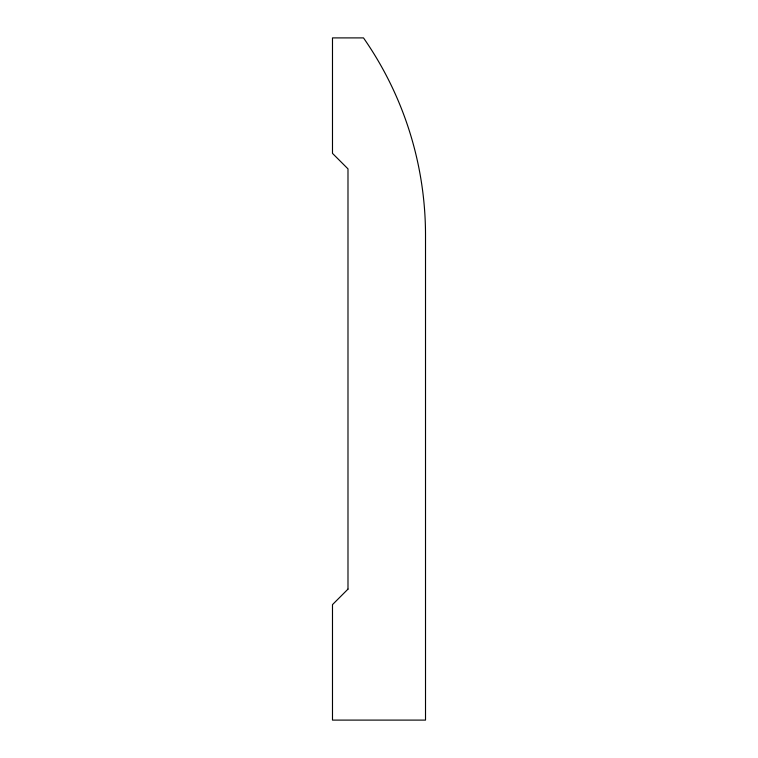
<?xml version="1.0" encoding="UTF-8"?>
<svg xmlns="http://www.w3.org/2000/svg" width="758" height="758" viewBox="0 0 758 758"><rect width="100%" height="100%" fill="white"/><g stroke="black" fill="none" stroke-linecap="round" stroke-linejoin="round"><path stroke-width="1.14" d="M347.988 589.127L332.487 604.628L332.487 720.1L425.513 720.1L425.513 234.914A345.004 345.004 0 0 0 363.499 37.9L332.487 37.9L332.487 153.372L347.988 168.873L347.988 589.127"/></g></svg>
